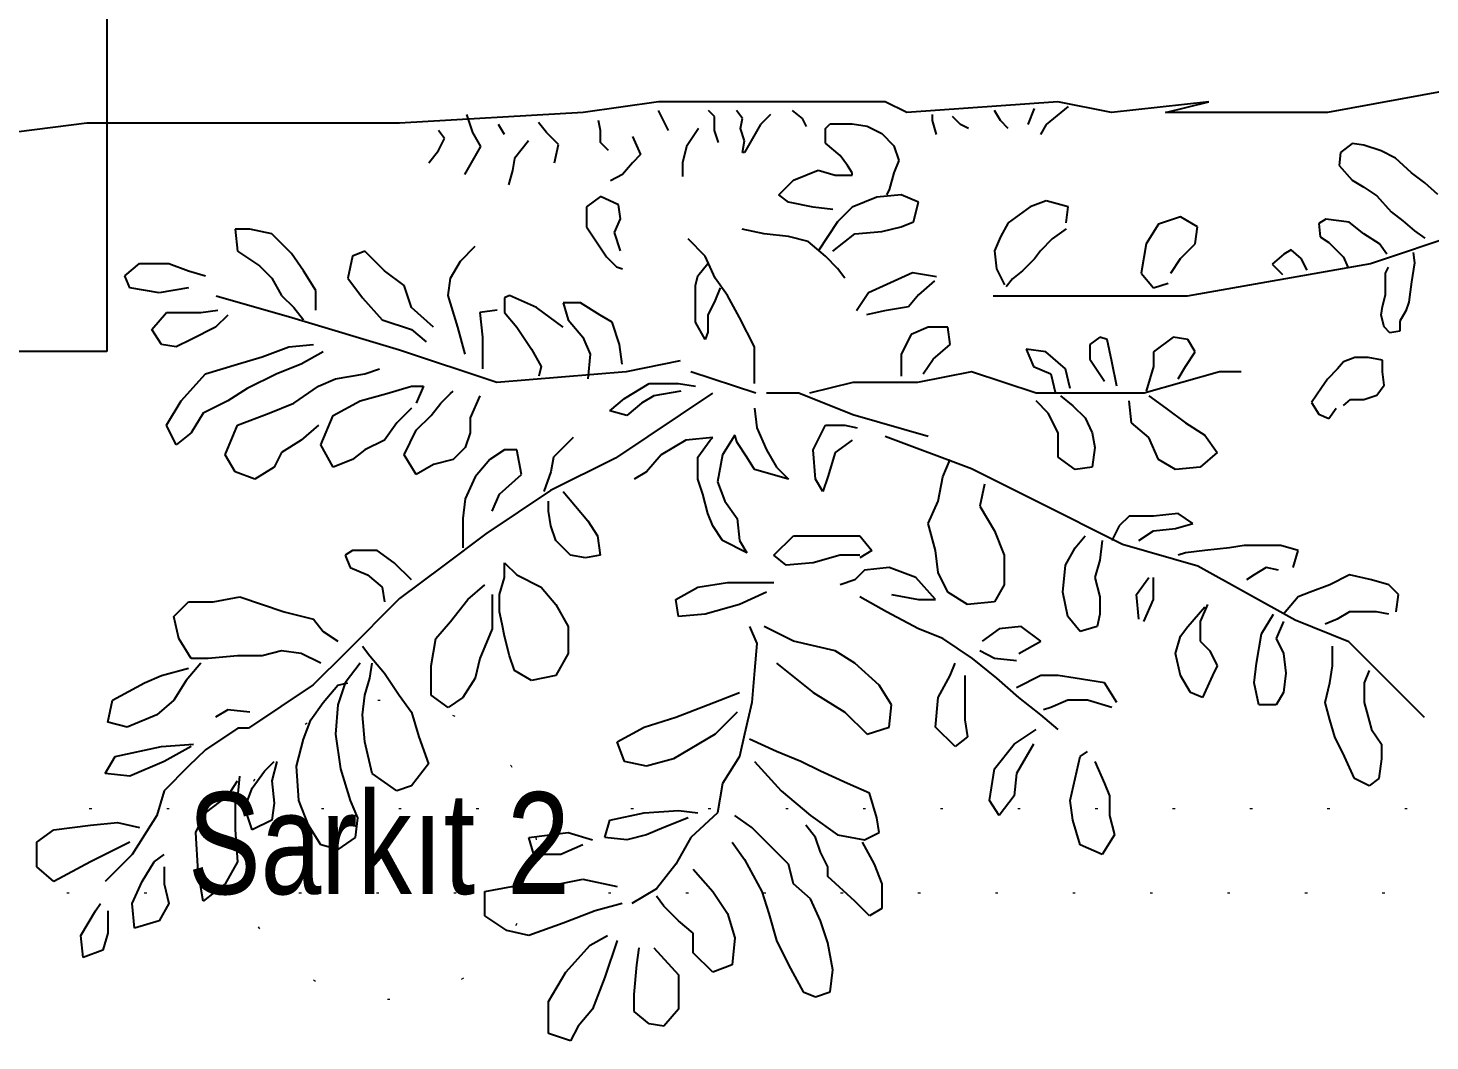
# Model space of a CAD drawing. Header units: millimetres. Extents: x 7687 to 15428, y -715 to 4028.
# Drawn here: x 8160 to 8216.2, y 3715.1 to 3755.6 of the extents above; entities that cross this region are included whole.
import ezdxf

# ---------------------------------------------------------------- set-up
doc = ezdxf.new("R2010")
doc.units = ezdxf.units.MM
for name, pattern in [('14.022_CEKIRDEKLER_SAFTLAR_+51.00$0$ACAD_ISO07W100', [3, 0, -3]), ('ACAD_ISO07W100', [3, 0, -3]), ('CONTINUA', [0])]:
    doc.linetypes.add(name, pattern=pattern)
doc.layers.add('0-MOBIL', color=3, linetype='CONTINUA')
doc.layers.add('YAZI', color=121, linetype='Continuous')
doc.layers.add('Sarkıt Ayd.', color=50, linetype='ACAD_ISO07W100', lineweight=0)
doc.styles.add('OTEL AKSARAY', font='', dxfattribs={"width": 0.8})
doc.styles.get('OTEL AKSARAY').set_extended_font_data('FrankRuehl')

# ---------------------------------------------------------------- blocks, each defined once
blk = doc.blocks.new('fdgfff')
at = {"color": 67, "true_color": 0x727430}
for p, q in [((50514.3169, 5721.0105), (50514.3235, 5721.0237)), ((50514.3235, 5721.0237), (50514.3432, 5721.0171)), ((50514.3432, 5721.0171), (50514.3432, 5720.9885)), ((50514.227, 5720.9951), (50514.2402, 5721.0105)), ((50514.2402, 5721.0105), (50514.2533, 5721.0083)), ((50514.2533, 5721.0083), (50514.2665, 5720.9973)), ((50514.3038, 5720.9951), (50514.3169, 5721.0105)), ((50514.227, 5720.9644), (50514.227, 5720.9951)), ((50514.2665, 5720.9973), (50514.2665, 5720.982)), ((50514.2928, 5720.9666), (50514.3038, 5720.9951)), ((50514.3432, 5720.9885), (50514.3279, 5720.9622)), ((50514.091, 5720.9798), (50514.0888, 5720.96)), ((50514.1042, 5720.9842), (50514.091, 5720.9798)), ((50514.1152, 5720.9798), (50514.1042, 5720.9842)), ((50514.1283, 5720.9556), (50514.1152, 5720.9798)), ((50514.2665, 5720.982), (50514.2643, 5720.9556)), ((50514.1788, 5720.9556), (50514.1963, 5720.9622)), ((50514.1963, 5720.9622), (50514.2138, 5720.9447)), ((50514.2489, 5720.9403), (50514.227, 5720.9644)), ((50514.2818, 5720.9337), (50514.2928, 5720.9666)), ((50514.3279, 5720.9622), (50514.306, 5720.9381)), ((50514.0888, 5720.96), (50514.0932, 5720.9359)), ((50514.1393, 5720.9337), (50514.1283, 5720.9556)), ((50514.1766, 5720.9315), (50514.1788, 5720.9556)), ((50514.2643, 5720.9556), (50514.2621, 5720.9403)), ((50514.7424, 5720.9425), (50514.7599, 5720.949)), ((50514.7599, 5720.949), (50514.7621, 5720.9293)), ((50514.2138, 5720.9447), (50514.2138, 5720.9271)), ((50514.306, 5720.9381), (50514.2906, 5720.9293)), ((50514.738, 5720.9271), (50514.7424, 5720.9425)), ((50514.0932, 5720.9359), (50514.0998, 5720.9161)), ((50514.1459, 5720.9095), (50514.1393, 5720.9337)), ((50514.1831, 5720.9095), (50514.1766, 5720.9315)), ((50514.2138, 5720.9271), (50514.227, 5720.9161)), ((50514.3301, 5720.9183), (50514.3608, 5720.9293)), ((50514.3608, 5720.9293), (50514.3805, 5720.9249)), ((50514.3805, 5720.9249), (50514.4003, 5720.9117)), ((50514.738, 5720.9073), (50514.738, 5720.9271)), ((50514.7621, 5720.9293), (50514.749, 5720.9073)), ((50514.045, 5720.9051), (50514.0559, 5720.9117)), ((50514.0559, 5720.9117), (50514.0691, 5720.8986)), ((50514.0998, 5720.9161), (50514.1086, 5720.8964)), ((50514.227, 5720.9161), (50514.2402, 5720.903)), ((50514.3016, 5720.9073), (50514.3301, 5720.9183)), ((50514.4003, 5720.9117), (50514.4003, 5720.8898)), ((50514.6832, 5720.9008), (50514.692, 5720.9161)), ((50514.692, 5720.9161), (50514.7139, 5720.9227)), ((50514.7139, 5720.9227), (50514.7161, 5720.9008)), ((50514.045, 5720.8832), (50514.045, 5720.9051)), ((50514.0691, 5720.8986), (50514.0932, 5720.8766)), ((50514.1524, 5720.8898), (50514.1459, 5720.9095)), ((50514.1963, 5720.8898), (50514.1831, 5720.9095)), ((50514.2402, 5720.903), (50514.2467, 5720.8942)), ((50514.2467, 5720.8876), (50514.2687, 5720.9008)), ((50514.2774, 5720.9008), (50514.3016, 5720.9073)), ((50514.6327, 5720.8832), (50514.6525, 5720.8986)), ((50514.6525, 5720.8986), (50514.6569, 5720.8722)), ((50514.6876, 5720.8832), (50514.6832, 5720.9008)), ((50514.7161, 5720.9008), (50514.7073, 5720.881)), ((50514.749, 5720.9073), (50514.7446, 5720.9008)), ((50514.1086, 5720.8964), (50514.1239, 5720.8832)), ((50514.1678, 5720.8613), (50514.1524, 5720.8898)), ((50514.2138, 5720.87), (50514.1963, 5720.8898)), ((50514.2292, 5720.8656), (50514.2467, 5720.8876)), ((50514.4003, 5720.8898), (50514.3761, 5720.8854)), ((50514.0516, 5720.8656), (50514.045, 5720.8832)), ((50514.0932, 5720.8766), (50514.0932, 5720.8678)), ((50514.1239, 5720.8832), (50514.1283, 5720.8656)), ((50514.3125, 5720.8788), (50514.2818, 5720.8854)), ((50514.3454, 5720.8854), (50514.3125, 5720.8788)), ((50514.3761, 5720.8854), (50514.3454, 5720.8854)), ((50514.6218, 5720.8635), (50514.6327, 5720.8832)), ((50514.6876, 5720.8678), (50514.6876, 5720.8832)), ((50514.7073, 5720.881), (50514.6963, 5720.8635)), ((50514.7161, 5720.8569), (50514.7402, 5720.881)), ((50514.7534, 5720.8635), (50514.7863, 5720.881)), ((50514.7863, 5720.881), (50514.8016, 5720.8678)), ((50514.0625, 5720.8459), (50514.0516, 5720.8656)), ((50514.0932, 5720.8678), (50514.0998, 5720.8547)), ((50514.1283, 5720.8656), (50514.1481, 5720.8459)), ((50514.1788, 5720.8459), (50514.1678, 5720.8613)), ((50514.216, 5720.8415), (50514.2292, 5720.8656)), ((50514.624, 5720.8349), (50514.6218, 5720.8635)), ((50514.6569, 5720.8722), (50514.6591, 5720.8371)), ((50514.6963, 5720.8635), (50514.6876, 5720.8569)), ((50514.7183, 5720.8459), (50514.7534, 5720.8635)), ((50514.8016, 5720.8678), (50514.8016, 5720.8459)), ((50513.8366, 5720.8393), (50513.8476, 5720.8569)), ((50513.8476, 5720.8569), (50513.8673, 5720.8481)), ((50514.0998, 5720.8547), (50514.1042, 5720.8415)), ((50514.3125, 5720.8481), (50514.3323, 5720.8569)), ((50514.3323, 5720.8569), (50514.3564, 5720.8569)), ((50514.3564, 5720.8569), (50514.3608, 5720.8415)), ((50514.5165, 5720.8415), (50514.5319, 5720.8525)), ((50514.5319, 5720.8525), (50514.5472, 5720.8481)), ((50514.6941, 5720.8218), (50514.7161, 5720.8569)), ((50513.841, 5720.8218), (50513.8366, 5720.8393)), ((50513.8673, 5720.8481), (50513.8739, 5720.8261)), ((50514.0603, 5720.8437), (50514.0472, 5720.8371)), ((50514.0472, 5720.8371), (50514.0494, 5720.8239)), ((50514.0845, 5720.8393), (50514.0603, 5720.8437)), ((50514.1086, 5720.8218), (50514.0845, 5720.8393)), ((50514.1042, 5720.8415), (50514.113, 5720.8305)), ((50514.1481, 5720.8459), (50514.1612, 5720.8327)), ((50514.1919, 5720.8196), (50514.216, 5720.8415)), ((50514.2402, 5720.8327), (50514.2555, 5720.8393)), ((50514.2555, 5720.8393), (50514.2731, 5720.8437)), ((50514.2731, 5720.8437), (50514.2928, 5720.8415)), ((50514.2928, 5720.8415), (50514.2884, 5720.8261)), ((50514.3257, 5720.8371), (50514.3038, 5720.8437)), ((50514.3608, 5720.8415), (50514.3257, 5720.8371)), ((50514.5143, 5720.8239), (50514.5165, 5720.8415)), ((50514.5472, 5720.8481), (50514.5582, 5720.8305)), ((50514.6591, 5720.8371), (50514.6503, 5720.8196)), ((50514.8016, 5720.8459), (50514.7863, 5720.8349)), ((50513.8739, 5720.8261), (50513.8761, 5720.8086)), ((50514.0494, 5720.8239), (50514.0559, 5720.802)), ((50514.1612, 5720.8327), (50514.1766, 5720.8218)), ((50514.2182, 5720.8239), (50514.2402, 5720.8327)), ((50514.2884, 5720.8261), (50514.2577, 5720.8196)), ((50514.5209, 5720.8086), (50514.5143, 5720.8239)), ((50514.5582, 5720.8305), (50514.5669, 5720.8086)), ((50514.5889, 5720.8108), (50514.5911, 5720.8261)), ((50514.5911, 5720.8261), (50514.6086, 5720.8349)), ((50514.6086, 5720.8349), (50514.6152, 5720.8152)), ((50514.624, 5720.8108), (50514.624, 5720.8349)), ((50514.7292, 5720.8283), (50514.7095, 5720.8327)), ((50514.7534, 5720.8305), (50514.7292, 5720.8283)), ((50514.7863, 5720.8349), (50514.7534, 5720.8305)), ((50513.841, 5720.8042), (50513.841, 5720.8218)), ((50513.9265, 5720.8042), (50513.9397, 5720.8218)), ((50513.9397, 5720.8218), (50513.9485, 5720.8086)), ((50514.1349, 5720.7998), (50514.1086, 5720.8218)), ((50514.1875, 5720.7932), (50514.1919, 5720.8196)), ((50514.227, 5720.8174), (50514.2095, 5720.8196)), ((50514.2577, 5720.8196), (50514.227, 5720.8174)), ((50514.5911, 5720.791), (50514.5889, 5720.8108)), ((50514.6152, 5720.8152), (50514.6086, 5720.7976)), ((50514.6503, 5720.8196), (50514.6305, 5720.8042)), ((50514.6876, 5720.7998), (50514.6941, 5720.8218)), ((50513.8454, 5720.7932), (50513.841, 5720.8042)), ((50513.8761, 5720.8086), (50513.8717, 5720.7888)), ((50513.9244, 5720.7844), (50513.9265, 5720.8042)), ((50513.9485, 5720.8086), (50513.9441, 5720.7801)), ((50514.0559, 5720.802), (50514.0757, 5720.7932)), ((50514.159, 5720.7735), (50514.1349, 5720.7998)), ((50514.4661, 5720.7954), (50514.4792, 5720.7998)), ((50514.4792, 5720.7998), (50514.5012, 5720.7844)), ((50514.5297, 5720.7801), (50514.5209, 5720.8086)), ((50514.5669, 5720.8086), (50514.5691, 5720.7779)), ((50514.6218, 5720.8086), (50514.6196, 5720.7866)), ((50514.6305, 5720.8042), (50514.6218, 5720.791)), ((50514.6656, 5720.7779), (50514.6876, 5720.7998)), ((50513.5976, 5720.7713), (50513.5998, 5720.7888)), ((50513.5998, 5720.7888), (50513.6085, 5720.7954)), ((50513.6085, 5720.7954), (50513.6217, 5720.7888)), ((50513.6217, 5720.7888), (50513.6305, 5720.7691)), ((50513.8542, 5720.7735), (50513.8454, 5720.7932)), ((50513.8717, 5720.7888), (50513.8673, 5720.7691)), ((50514.0757, 5720.7932), (50514.0998, 5720.7823)), ((50514.1722, 5720.7691), (50514.1875, 5720.7932)), ((50514.4507, 5720.7757), (50514.4661, 5720.7954)), ((50514.5867, 5720.7735), (50514.5911, 5720.791)), ((50514.6086, 5720.7976), (50514.5977, 5720.7823)), ((50514.6876, 5720.7735), (50514.7183, 5720.7866)), ((50514.7183, 5720.7866), (50514.7402, 5720.7844)), ((50513.909, 5720.7581), (50513.9244, 5720.7844)), ((50513.9441, 5720.7801), (50513.9265, 5720.7581)), ((50514.0998, 5720.7823), (50514.1173, 5720.7735)), ((50514.1173, 5720.7735), (50514.1393, 5720.7647)), ((50514.2314, 5720.7713), (50514.2555, 5720.7779)), ((50514.2555, 5720.7779), (50514.2753, 5720.7735)), ((50514.2753, 5720.7735), (50514.2818, 5720.7559)), ((50514.4595, 5720.7515), (50514.4507, 5720.7757)), ((50514.5012, 5720.7844), (50514.5077, 5720.7559)), ((50514.534, 5720.7493), (50514.5297, 5720.7801)), ((50514.5691, 5720.7779), (50514.5626, 5720.7537)), ((50514.5977, 5720.7823), (50514.5889, 5720.7735)), ((50514.6504, 5720.7631), (50514.6656, 5720.7779)), ((50514.6634, 5720.7603), (50514.6876, 5720.7735)), ((50514.7402, 5720.7844), (50514.7314, 5720.7691)), ((50513.5976, 5720.7581), (50513.5976, 5720.7713)), ((50513.6305, 5720.7691), (50513.6392, 5720.7515)), ((50513.8673, 5720.7691), (50513.8607, 5720.7647)), ((50514.1393, 5720.7647), (50514.1634, 5720.7537)), ((50514.1678, 5720.7493), (50514.1722, 5720.7691)), ((50514.1941, 5720.7493), (50514.2314, 5720.7713)), ((50514.6215, 5720.7438), (50514.6504, 5720.7631)), ((50514.7314, 5720.7691), (50514.6898, 5720.7603)), ((50513.6063, 5720.7449), (50513.5976, 5720.7581)), ((50513.6392, 5720.7515), (50513.6436, 5720.7362)), ((50513.9265, 5720.7581), (50513.9068, 5720.7449)), ((50513.9682, 5720.7515), (50513.9792, 5720.7603)), ((50513.9704, 5720.7362), (50513.9682, 5720.7515)), ((50513.9792, 5720.7603), (50513.9967, 5720.7428)), ((50514.0581, 5720.7493), (50514.0384, 5720.7428)), ((50514.0779, 5720.7296), (50514.0581, 5720.7493)), ((50514.1612, 5720.7208), (50514.1678, 5720.7493)), ((50514.1744, 5720.7296), (50514.1941, 5720.7493)), ((50514.2818, 5720.7559), (50514.2577, 5720.7428)), ((50514.4661, 5720.7296), (50514.4595, 5720.7515)), ((50514.5077, 5720.7559), (50514.5099, 5720.7318)), ((50514.5319, 5720.723), (50514.534, 5720.7493)), ((50514.5626, 5720.7537), (50514.556, 5720.7362)), ((50514.6898, 5720.7603), (50514.6613, 5720.7581)), ((50513.6107, 5720.7296), (50513.6063, 5720.7449)), ((50513.6436, 5720.7362), (50513.648, 5720.7208)), ((50513.8871, 5720.7449), (50513.9024, 5720.7318)), ((50513.9704, 5720.7186), (50513.9704, 5720.7362)), ((50513.9967, 5720.7428), (50513.9945, 5720.7164)), ((50514.0384, 5720.7428), (50514.0362, 5720.723)), ((50514.2577, 5720.7428), (50514.2292, 5720.734)), ((50514.556, 5720.7362), (50514.545, 5720.7208)), ((50514.5539, 5720.7051), (50514.6118, 5720.7438)), ((50514.6118, 5720.7438), (50514.6215, 5720.7438)), ((50514.6941, 5720.7318), (50514.7205, 5720.7428)), ((50514.7205, 5720.7428), (50514.738, 5720.7384)), ((50514.738, 5720.7384), (50514.7336, 5720.7186)), ((50513.559, 5720.7341), (50513.6266, 5720.6665)), ((50513.6129, 5720.7208), (50513.6107, 5720.7296)), ((50513.6853, 5720.712), (50513.6919, 5720.723)), ((50513.6919, 5720.723), (50513.7072, 5720.723)), ((50513.7072, 5720.723), (50513.7116, 5720.7032)), ((50513.8388, 5720.7252), (50513.8607, 5720.7186)), ((50513.8783, 5720.7186), (50513.8936, 5720.7252)), ((50513.8936, 5720.7252), (50513.9002, 5720.7274)), ((50513.9024, 5720.7318), (50513.9222, 5720.7164)), ((50514.0362, 5720.723), (50514.0472, 5720.7054)), ((50514.1064, 5720.712), (50514.0779, 5720.7296)), ((50514.2007, 5720.723), (50514.1722, 5720.712)), ((50514.2292, 5720.734), (50514.2007, 5720.723)), ((50514.42, 5720.7164), (50514.4332, 5720.7252)), ((50514.4332, 5720.7252), (50514.4485, 5720.7142)), ((50514.477, 5720.7142), (50514.4661, 5720.7296)), ((50514.5099, 5720.7318), (50514.5077, 5720.7142)), ((50514.5253, 5720.7032), (50514.5319, 5720.723)), ((50514.6108, 5720.7296), (50514.6305, 5720.7274)), ((50514.6305, 5720.7274), (50514.6415, 5720.734)), ((50514.6788, 5720.7186), (50514.6941, 5720.7318)), ((50513.6129, 5720.7032), (50513.6129, 5720.7208)), ((50513.648, 5720.7208), (50513.6436, 5720.7032)), ((50513.6831, 5720.6945), (50513.6853, 5720.712)), ((50513.7489, 5720.6967), (50513.7577, 5720.7164)), ((50513.7577, 5720.7164), (50513.7686, 5720.712)), ((50513.7686, 5720.712), (50513.7774, 5720.6967)), ((50513.8344, 5720.7208), (50513.8454, 5720.7032)), ((50513.8607, 5720.7186), (50513.8783, 5720.7186)), ((50513.9222, 5720.7164), (50513.9419, 5720.6989)), ((50513.9704, 5720.6967), (50513.9704, 5720.7186)), ((50513.9945, 5720.7164), (50513.9836, 5720.6967)), ((50514.1393, 5720.6857), (50514.1064, 5720.712)), ((50514.159, 5720.6923), (50514.1612, 5720.7208)), ((50514.409, 5720.6989), (50514.42, 5720.7164)), ((50514.4485, 5720.7142), (50514.4485, 5720.6879)), ((50514.4902, 5720.6945), (50514.477, 5720.7142)), ((50514.5077, 5720.7142), (50514.5033, 5720.6989)), ((50514.545, 5720.7208), (50514.5319, 5720.7054)), ((50514.6678, 5720.7011), (50514.6788, 5720.7186)), ((50514.7336, 5720.7186), (50514.7051, 5720.7032)), ((50513.6085, 5720.6923), (50513.6129, 5720.7032)), ((50513.6436, 5720.7032), (50513.6414, 5720.6879)), ((50513.7116, 5720.7032), (50513.7094, 5720.6857)), ((50513.8454, 5720.7032), (50513.8717, 5720.6989)), ((50513.8717, 5720.6989), (50513.8871, 5720.6967)), ((50513.9024, 5720.6967), (50513.9244, 5720.7076)), ((50513.9419, 5720.6989), (50513.9638, 5720.6813)), ((50514.0472, 5720.7054), (50514.0691, 5720.6857)), ((50514.3367, 5720.6967), (50514.3586, 5720.7011)), ((50514.3586, 5720.7011), (50514.3739, 5720.6923)), ((50514.4047, 5720.6813), (50514.409, 5720.6989)), ((50514.5033, 5720.6989), (50514.5012, 5720.6857)), ((50514.5121, 5720.6857), (50514.5253, 5720.7032)), ((50514.5319, 5720.7054), (50514.5231, 5720.7032)), ((50514.5249, 5720.6761), (50514.5539, 5720.7051)), ((50514.6547, 5720.6857), (50514.6678, 5720.7011)), ((50514.7051, 5720.7032), (50514.6898, 5720.6967)), ((50513.6414, 5720.6879), (50513.6414, 5720.6703)), ((50513.6853, 5720.6769), (50513.6831, 5720.6945)), ((50513.7094, 5720.6857), (50513.705, 5720.6594)), ((50513.7445, 5720.6879), (50513.7489, 5720.6967)), ((50513.7511, 5720.6747), (50513.7445, 5720.6879)), ((50513.7774, 5720.6967), (50513.7818, 5720.6769)), ((50513.8871, 5720.6967), (50513.9024, 5720.6967)), ((50513.9836, 5720.6967), (50513.9792, 5720.6857)), ((50514.0691, 5720.6857), (50514.0866, 5720.6747)), ((50514.1568, 5720.6681), (50514.159, 5720.6923)), ((50514.3257, 5720.6769), (50514.3367, 5720.6967)), ((50514.3739, 5720.6923), (50514.3783, 5720.6791)), ((50514.4485, 5720.6879), (50514.4441, 5720.6637)), ((50514.5033, 5720.6791), (50514.4902, 5720.6945)), ((50514.5472, 5720.6857), (50514.5648, 5720.6769)), ((50514.6898, 5720.6967), (50514.6656, 5720.6901)), ((50513.6919, 5720.6637), (50513.6853, 5720.6769)), ((50513.7599, 5720.6659), (50513.7511, 5720.6747)), ((50513.7818, 5720.6769), (50513.7774, 5720.6616)), ((50513.9222, 5720.6769), (50513.9024, 5720.6659)), ((50513.9244, 5720.6835), (50513.9441, 5720.6813)), ((50513.9441, 5720.6813), (50513.9572, 5720.6747)), ((50513.9638, 5720.6813), (50513.9901, 5720.6637)), ((50514.0866, 5720.6747), (50514.1239, 5720.6659)), ((50514.3257, 5720.6528), (50514.3257, 5720.6769)), ((50514.3783, 5720.6791), (50514.3827, 5720.6616)), ((50514.3937, 5720.655), (50514.4047, 5720.6813)), ((50514.4766, 5720.6278), (50514.5249, 5720.6761)), ((50514.5099, 5720.6703), (50514.5033, 5720.6791)), ((50514.5648, 5720.6769), (50514.5823, 5720.6747)), ((50514.5823, 5720.6747), (50514.5998, 5720.6791)), ((50514.5998, 5720.6791), (50514.6218, 5720.6791)), ((50514.6218, 5720.6791), (50514.6481, 5720.6813)), ((50514.6481, 5720.6813), (50514.6634, 5720.6813)), ((50514.6634, 5720.6813), (50514.6744, 5720.6637)), ((50513.6266, 5720.6665), (50513.6749, 5720.6471)), ((50513.6853, 5720.6484), (50513.6919, 5720.6637)), ((50513.7599, 5720.6484), (50513.7599, 5720.6659)), ((50513.7774, 5720.6616), (50513.7708, 5720.6528)), ((50513.9024, 5720.6659), (50513.92, 5720.6528)), ((50513.9397, 5720.655), (50513.9551, 5720.6659)), ((50513.9901, 5720.6637), (50514.0121, 5720.655)), ((50514.1239, 5720.6659), (50514.1502, 5720.6528)), ((50514.1634, 5720.6528), (50514.1568, 5720.6681)), ((50514.3827, 5720.6616), (50514.3849, 5720.6506)), ((50514.4441, 5720.6637), (50514.431, 5720.6484)), ((50514.545, 5720.6572), (50514.5319, 5720.6659)), ((50514.6744, 5720.6637), (50514.6788, 5720.644)), ((50513.637, 5720.6462), (50513.648, 5720.6506)), ((50513.705, 5720.6594), (50513.6941, 5720.6418)), ((50513.7533, 5720.633), (50513.7599, 5720.6484)), ((50513.7708, 5720.6528), (50513.7555, 5720.6352)), ((50513.8103, 5720.6484), (50513.8015, 5720.6286)), ((50513.8498, 5720.6418), (50513.852, 5720.6528)), ((50513.852, 5720.6528), (50513.8673, 5720.6572)), ((50513.8673, 5720.6572), (50513.8783, 5720.644)), ((50513.92, 5720.6528), (50513.9397, 5720.655)), ((50514.0121, 5720.655), (50514.0406, 5720.6396)), ((50514.3367, 5720.633), (50514.3257, 5720.6528)), ((50514.3849, 5720.6506), (50514.3871, 5720.6396)), ((50514.3937, 5720.6374), (50514.3937, 5720.655)), ((50514.431, 5720.6484), (50514.4156, 5720.6286)), ((50514.5538, 5720.6462), (50514.545, 5720.6572)), ((50513.5844, 5720.6396), (50513.5822, 5720.6242)), ((50513.591, 5720.6418), (50513.602, 5720.6396)), ((50513.602, 5720.6396), (50513.6151, 5720.6396)), ((50513.6151, 5720.6396), (50513.6261, 5720.6396)), ((50513.6261, 5720.6396), (50513.637, 5720.6462)), ((50513.6721, 5720.6264), (50513.6853, 5720.6418)), ((50513.6749, 5720.6471), (50513.7618, 5720.5988)), ((50513.8147, 5720.6462), (50513.8169, 5720.6242)), ((50513.8498, 5720.6264), (50513.8498, 5720.6418)), ((50513.8783, 5720.644), (50513.8827, 5720.622)), ((50514.0406, 5720.6396), (50514.0647, 5720.6264)), ((50514.1722, 5720.633), (50514.2029, 5720.6418)), ((50514.2029, 5720.6418), (50514.227, 5720.644)), ((50514.227, 5720.644), (50514.2292, 5720.6286)), ((50514.3871, 5720.6396), (50514.3871, 5720.6242)), ((50514.3937, 5720.6242), (50514.3937, 5720.6374)), ((50514.5801, 5720.6396), (50514.5538, 5720.6462)), ((50514.6196, 5720.6264), (50514.5801, 5720.6396)), ((50514.6788, 5720.644), (50514.6656, 5720.6308)), ((50513.5822, 5720.6242), (50513.591, 5720.6155)), ((50513.6612, 5720.622), (50513.6721, 5720.6264)), ((50513.8015, 5720.6286), (50513.8015, 5720.6089)), ((50513.8169, 5720.6242), (50513.8059, 5720.6089)), ((50513.8542, 5720.6089), (50513.8498, 5720.6264)), ((50513.9353, 5720.6155), (50513.9441, 5720.6308)), ((50513.9441, 5720.6308), (50513.9682, 5720.633)), ((50513.9682, 5720.633), (50513.9858, 5720.622)), ((50513.9967, 5720.6286), (50514.0143, 5720.6089)), ((50514.0121, 5720.6286), (50513.9967, 5720.6286)), ((50514.0362, 5720.6242), (50514.0121, 5720.6286)), ((50514.1481, 5720.622), (50514.1722, 5720.633)), ((50514.2292, 5720.6286), (50514.2095, 5720.6177)), ((50514.3498, 5720.6177), (50514.3367, 5720.633)), ((50514.3871, 5720.6242), (50514.3827, 5720.6089)), ((50514.4156, 5720.6286), (50514.4003, 5720.6155)), ((50514.438, 5720.5988), (50514.4766, 5720.6278)), ((50514.4924, 5720.6177), (50514.4902, 5720.6308)), ((50514.6437, 5720.6308), (50514.6196, 5720.6264)), ((50514.6656, 5720.6308), (50514.6437, 5720.6308)), ((50513.591, 5720.6155), (50513.6063, 5720.6111)), ((50513.6063, 5720.6111), (50513.6261, 5720.6067)), ((50513.6261, 5720.6067), (50513.6436, 5720.6155)), ((50513.6436, 5720.6155), (50513.6612, 5720.622)), ((50513.7116, 5720.6067), (50513.7182, 5720.6111)), ((50513.8827, 5720.622), (50513.8805, 5720.5979)), ((50513.9353, 5720.5891), (50513.9353, 5720.6155)), ((50513.9858, 5720.622), (50513.9945, 5720.6045)), ((50514.0603, 5720.6023), (50514.0691, 5720.6111)), ((50514.0691, 5720.6111), (50514.0823, 5720.6155)), ((50514.1612, 5720.6133), (50514.1415, 5720.6133)), ((50514.1831, 5720.6133), (50514.1612, 5720.6133)), ((50514.2095, 5720.6177), (50514.1831, 5720.6133)), ((50514.3718, 5720.6067), (50514.3498, 5720.6177)), ((50514.4661, 5720.6111), (50514.4814, 5720.5957)), ((50514.5055, 5720.6067), (50514.4924, 5720.6177)), ((50513.6765, 5720.6001), (50513.6721, 5720.5847)), ((50513.6897, 5720.6023), (50513.7006, 5720.6001)), ((50513.7006, 5720.6001), (50513.7116, 5720.6067)), ((50513.7618, 5720.5988), (50513.8294, 5720.5795)), ((50513.8498, 5720.5935), (50513.8542, 5720.6089)), ((50513.8805, 5720.5979), (50513.8717, 5720.5825)), ((50513.9945, 5720.6045), (50513.9967, 5720.5847)), ((50514.0143, 5720.6089), (50514.0384, 5720.6001)), ((50514.0384, 5720.6001), (50514.0603, 5720.6023)), ((50514.1064, 5720.5957), (50514.1305, 5720.5979)), ((50514.1305, 5720.5979), (50514.1415, 5720.5891)), ((50514.3827, 5720.5957), (50514.3718, 5720.6067)), ((50514.3827, 5720.6089), (50514.3827, 5720.5957)), ((50514.3993, 5720.5698), (50514.438, 5720.5988)), ((50514.5209, 5720.6001), (50514.5055, 5720.6067)), ((50514.5253, 5720.5891), (50514.5209, 5720.6001)), ((50513.6721, 5720.5847), (50513.6875, 5720.5804)), ((50513.7335, 5720.5825), (50513.7555, 5720.5847)), ((50513.7555, 5720.5847), (50513.773, 5720.5869)), ((50513.773, 5720.5869), (50513.7796, 5720.5891)), ((50513.8476, 5720.576), (50513.8498, 5720.5935)), ((50513.9441, 5720.5672), (50513.9353, 5720.5891)), ((50513.9967, 5720.5847), (50514.0033, 5720.5606)), ((50514.0537, 5720.5847), (50514.0647, 5720.5913)), ((50514.0647, 5720.5716), (50514.0537, 5720.5847)), ((50514.0647, 5720.5891), (50514.0823, 5720.5891)), ((50514.0823, 5720.5891), (50514.1064, 5720.5957)), ((50514.1415, 5720.5891), (50514.1239, 5720.5716)), ((50514.1656, 5720.5869), (50514.1875, 5720.576)), ((50514.1722, 5720.576), (50514.1656, 5720.5869)), ((50514.2972, 5720.5891), (50514.3103, 5720.5913)), ((50514.2994, 5720.5716), (50514.2972, 5720.5891)), ((50514.3103, 5720.5913), (50514.3235, 5720.5891)), ((50514.3235, 5720.5891), (50514.3367, 5720.576)), ((50514.4814, 5720.5957), (50514.4968, 5720.5847)), ((50514.4968, 5720.5847), (50514.5187, 5720.5847)), ((50514.5187, 5720.5847), (50514.5253, 5720.5891)), ((50513.6875, 5720.5804), (50513.7028, 5720.5804)), ((50513.7028, 5720.5804), (50513.7204, 5720.5804)), ((50513.7204, 5720.5804), (50513.7335, 5720.5825)), ((50513.8147, 5720.576), (50513.8015, 5720.5672)), ((50513.8294, 5720.5795), (50513.9067, 5720.5408)), ((50513.8322, 5720.5628), (50513.8388, 5720.576)), ((50513.8717, 5720.5825), (50513.8629, 5720.5716)), ((50514.1744, 5720.5562), (50514.1722, 5720.576)), ((50514.1875, 5720.576), (50514.1963, 5720.5628)), ((50514.3367, 5720.576), (50514.3411, 5720.5628)), ((50514.42, 5720.5716), (50514.42, 5720.5825)), ((50513.7818, 5720.565), (50513.7664, 5720.5606)), ((50513.7664, 5720.5606), (50513.7796, 5720.5518)), ((50513.8015, 5720.5672), (50513.7818, 5720.565)), ((50513.8235, 5720.554), (50513.8322, 5720.5628)), ((50513.9572, 5720.5452), (50513.9441, 5720.5672)), ((50514.0033, 5720.5606), (50513.9945, 5720.5408)), ((50514.0932, 5720.5716), (50514.0647, 5720.5716)), ((50514.1239, 5720.5716), (50514.0932, 5720.5716)), ((50514.1963, 5720.5628), (50514.2007, 5720.5518)), ((50514.3082, 5720.5584), (50514.2994, 5720.5716)), ((50514.3411, 5720.5628), (50514.3432, 5720.5496)), ((50514.3414, 5720.5311), (50514.3993, 5720.5698)), ((50514.42, 5720.5562), (50514.42, 5720.5716)), ((50513.7796, 5720.5518), (50513.8015, 5720.554)), ((50513.8015, 5720.554), (50513.8235, 5720.554)), ((50514.1853, 5720.5408), (50514.1744, 5720.5562)), ((50514.2007, 5720.5518), (50514.2051, 5720.5343)), ((50514.3191, 5720.5452), (50514.3082, 5720.5584)), ((50514.3432, 5720.5496), (50514.3432, 5720.5408)), ((50514.3937, 5720.5496), (50514.3871, 5720.5343)), ((50514.4178, 5720.5387), (50514.42, 5720.5562)), ((50513.9067, 5720.5408), (50513.9647, 5720.5118)), ((50513.9529, 5720.5255), (50513.9572, 5720.5452)), ((50513.9945, 5720.5408), (50513.9901, 5720.5189)), ((50514.1919, 5720.5233), (50514.1853, 5720.5408)), ((50514.3301, 5720.5321), (50514.3191, 5720.5452)), ((50514.409, 5720.5189), (50514.4178, 5720.5387)), ((50514.0932, 5720.5189), (50514.0976, 5720.5321)), ((50514.0976, 5720.5321), (50514.1042, 5720.5211)), ((50514.1875, 5720.4992), (50514.1919, 5720.5233)), ((50514.2051, 5720.5343), (50514.2095, 5720.5211)), ((50514.2834, 5720.5021), (50514.3414, 5720.5311)), ((50514.3411, 5720.5145), (50514.3476, 5720.5321)), ((50514.3871, 5720.5343), (50514.3674, 5720.5167)), ((50513.7445, 5720.497), (50513.7599, 5720.5101)), ((50513.7599, 5720.5101), (50513.7818, 5720.5123)), ((50513.7818, 5720.5123), (50513.7971, 5720.5035)), ((50513.8542, 5720.4926), (50513.8564, 5720.5101)), ((50513.8564, 5720.5101), (50513.8717, 5720.5123)), ((50513.8717, 5720.5123), (50513.8871, 5720.5013)), ((50513.9647, 5720.5118), (50514.0419, 5720.4828)), ((50513.9901, 5720.5189), (50513.9836, 5720.5035)), ((50514.0866, 5720.497), (50514.0932, 5720.5189)), ((50514.1042, 5720.5211), (50514.1064, 5720.4948)), ((50514.1283, 5720.5211), (50514.159, 5720.5123)), ((50514.1393, 5720.5101), (50514.1283, 5720.5211)), ((50514.1481, 5720.4948), (50514.1393, 5720.5101)), ((50514.159, 5720.5123), (50514.1656, 5720.5013)), ((50514.2095, 5720.5211), (50514.2095, 5720.5013)), ((50514.2424, 5720.4992), (50514.2555, 5720.5145)), ((50514.2555, 5720.5145), (50514.2665, 5720.5211)), ((50514.3389, 5720.5013), (50514.3411, 5720.5145)), ((50514.3674, 5720.5167), (50514.3718, 5720.4948)), ((50514.3959, 5720.5035), (50514.409, 5720.5189)), ((50514.4463, 5720.5079), (50514.4617, 5720.5167)), ((50514.4617, 5720.5167), (50514.4726, 5720.4992)), ((50514.5187, 5720.5035), (50514.5362, 5720.5101)), ((50514.5362, 5720.5101), (50514.5472, 5720.4904)), ((50514.5823, 5720.497), (50514.5889, 5720.5101)), ((50514.5889, 5720.5101), (50514.6064, 5720.5211)), ((50514.6064, 5720.5211), (50514.624, 5720.5145)), ((50514.624, 5720.5145), (50514.6327, 5720.4992)), ((50513.7555, 5720.4816), (50513.7445, 5720.497)), ((50513.7971, 5720.5035), (50513.8059, 5720.4838)), ((50513.8871, 5720.5013), (50513.8871, 5720.4794)), ((50514.0713, 5720.486), (50514.0866, 5720.497)), ((50514.1656, 5720.5013), (50514.1744, 5720.4882)), ((50514.1766, 5720.4816), (50514.1875, 5720.4992)), ((50514.1965, 5720.4441), (50514.2834, 5720.5021)), ((50514.2095, 5720.5013), (50514.1985, 5720.486)), ((50514.2204, 5720.486), (50514.2424, 5720.4992)), ((50514.3213, 5720.4838), (50514.3389, 5720.5013)), ((50514.3827, 5720.4948), (50514.3959, 5720.5035)), ((50514.4178, 5720.4926), (50514.4288, 5720.5035)), ((50514.4288, 5720.5035), (50514.4463, 5720.5079)), ((50514.4726, 5720.4992), (50514.4617, 5720.4772)), ((50514.5077, 5720.4948), (50514.5187, 5720.5035)), ((50514.5648, 5720.486), (50514.5823, 5720.497)), ((50514.6327, 5720.4992), (50514.6218, 5720.4728)), ((50513.8564, 5720.4794), (50513.8542, 5720.4926)), ((50514.1064, 5720.4948), (50514.0954, 5720.4728)), ((50514.1568, 5720.475), (50514.1481, 5720.4948)), ((50514.1744, 5720.4882), (50514.1766, 5720.4816)), ((50514.1963, 5720.4838), (50514.2204, 5720.486)), ((50514.1985, 5720.486), (50514.1963, 5720.4838)), ((50514.3718, 5720.4948), (50514.3827, 5720.4948)), ((50514.4134, 5720.4794), (50514.4178, 5720.4926)), ((50514.4792, 5720.4706), (50514.4902, 5720.486)), ((50514.4902, 5720.486), (50514.5077, 5720.4948)), ((50514.5472, 5720.4904), (50514.5362, 5720.464)), ((50514.5494, 5720.4728), (50514.5648, 5720.486)), ((50514.6634, 5720.4794), (50514.6766, 5720.4904)), ((50514.6766, 5720.4904), (50514.6854, 5720.4728)), ((50513.773, 5720.4706), (50513.7555, 5720.4816)), ((50513.8059, 5720.4838), (50513.8213, 5720.4706)), ((50513.8629, 5720.4662), (50513.8564, 5720.4794)), ((50513.8871, 5720.4794), (50513.8958, 5720.4618)), ((50514.0033, 5720.4828), (50514.0709, 5720.4635)), ((50514.0779, 5720.4728), (50514.0669, 5720.475)), ((50514.0954, 5720.4728), (50514.0779, 5720.4728)), ((50514.159, 5720.4575), (50514.1568, 5720.475)), ((50514.4134, 5720.4662), (50514.4134, 5720.4794)), ((50514.4617, 5720.4772), (50514.4485, 5720.464)), ((50514.6218, 5720.4728), (50514.5933, 5720.4618)), ((50514.6525, 5720.4618), (50514.6634, 5720.4794)), ((50514.6854, 5720.4728), (50514.6722, 5720.4509)), ((50513.6446, 5720.4667), (50513.6381, 5720.4576)), ((50513.6537, 5720.4628), (50513.6446, 5720.4667)), ((50513.6602, 5720.4524), (50513.6537, 5720.4628)), ((50513.7906, 5720.4575), (50513.773, 5720.4706)), ((50513.8213, 5720.4706), (50513.8235, 5720.4509)), ((50513.8739, 5720.4553), (50513.8629, 5720.4662)), ((50513.8958, 5720.4618), (50513.9068, 5720.4509)), ((50514.0709, 5720.4635), (50514.1192, 5720.4441)), ((50514.2599, 5720.4531), (50514.2731, 5720.464)), ((50514.2731, 5720.464), (50514.2884, 5720.4597)), ((50514.2884, 5720.4597), (50514.2753, 5720.4487)), ((50514.4047, 5720.4465), (50514.4134, 5720.4662)), ((50514.4485, 5720.464), (50514.4397, 5720.4531)), ((50514.4661, 5720.4575), (50514.4792, 5720.4706)), ((50514.5362, 5720.464), (50514.5121, 5720.4509)), ((50514.5933, 5720.4618), (50514.5713, 5720.4531)), ((50514.6305, 5720.4509), (50514.6525, 5720.4618)), ((50513.6134, 5720.4498), (50513.6017, 5720.4459)), ((50513.6251, 5720.4498), (50513.6134, 5720.4498)), ((50513.6316, 5720.455), (50513.6251, 5720.4498)), ((50513.6511, 5720.4394), (50513.6602, 5720.4524)), ((50513.8059, 5720.4465), (50513.7906, 5720.4575)), ((50513.8849, 5720.4465), (50513.8739, 5720.4553)), ((50514.2489, 5720.4465), (50514.2599, 5720.4531)), ((50514.2753, 5720.4487), (50514.2533, 5720.4355)), ((50514.4397, 5720.4531), (50514.431, 5720.4443)), ((50514.4551, 5720.4377), (50514.4617, 5720.4531)), ((50514.5121, 5720.4509), (50514.488, 5720.4443)), ((50514.5713, 5720.4531), (50514.5494, 5720.4377)), ((50514.613, 5720.4399), (50514.6305, 5720.4509)), ((50514.6722, 5720.4509), (50514.6503, 5720.4267)), ((50513.6017, 5720.4459), (50513.5952, 5720.4368)), ((50513.5952, 5720.4368), (50513.5965, 5720.425)), ((50513.6459, 5720.4315), (50513.6511, 5720.4394)), ((50513.7425, 5720.4248), (50513.8101, 5720.4441)), ((50513.8015, 5720.4201), (50513.8081, 5720.4421)), ((50513.8101, 5720.4441), (50513.8391, 5720.4441)), ((50513.8344, 5720.4377), (50513.8388, 5720.4158)), ((50513.8391, 5720.4441), (50513.897, 5720.4441)), ((50513.8761, 5720.4399), (50513.8805, 5720.4223)), ((50513.8936, 5720.4267), (50513.8893, 5720.4443)), ((50513.897, 5720.4441), (50513.9067, 5720.4441)), ((50513.9067, 5720.4441), (50513.9647, 5720.4248)), ((50513.9647, 5720.4248), (50514.013, 5720.4345)), ((50514.013, 5720.4345), (50514.0709, 5720.4345)), ((50514.0709, 5720.4345), (50514.1095, 5720.4441)), ((50514.1192, 5720.4441), (50514.1482, 5720.4441)), ((50514.1578, 5720.4441), (50514.2158, 5720.4248)), ((50514.159, 5720.4355), (50514.159, 5720.4026)), ((50514.227, 5720.4355), (50514.2117, 5720.4377)), ((50514.2248, 5720.4421), (50514.2489, 5720.4465)), ((50514.2533, 5720.4355), (50514.227, 5720.4355)), ((50514.2737, 5720.4248), (50514.3897, 5720.4345)), ((50514.3897, 5720.4345), (50514.4766, 5720.4055)), ((50514.431, 5720.4443), (50514.4288, 5720.4421)), ((50514.4661, 5720.4377), (50514.4551, 5720.4377)), ((50514.488, 5720.4443), (50514.4661, 5720.4377)), ((50514.5494, 5720.4377), (50514.534, 5720.4311)), ((50514.5867, 5720.4267), (50514.613, 5720.4399)), ((50513.5965, 5720.425), (50513.5965, 5720.4146)), ((50513.6316, 5720.4159), (50513.6368, 5720.4224)), ((50513.6368, 5720.4224), (50513.6459, 5720.4315)), ((50513.7232, 5720.4248), (50513.7425, 5720.4248)), ((50513.7796, 5720.4311), (50513.773, 5720.4201)), ((50513.8586, 5720.4136), (50513.8454, 5720.4333)), ((50513.8805, 5720.4223), (50513.898, 5720.407)), ((50513.909, 5720.4201), (50513.8936, 5720.4267)), ((50514.0077, 5720.4267), (50513.9989, 5720.4136)), ((50514.0274, 5720.4092), (50514.0274, 5720.4289)), ((50514.2255, 5720.4152), (50514.2737, 5720.4248)), ((50514.306, 5720.4092), (50514.3082, 5720.4311)), ((50514.3498, 5720.4201), (50514.352, 5720.4289)), ((50514.4025, 5720.4092), (50514.4025, 5720.4223)), ((50514.5077, 5720.4267), (50514.4946, 5720.4223)), ((50514.534, 5720.4311), (50514.5077, 5720.4267)), ((50514.5648, 5720.418), (50514.5867, 5720.4267)), ((50514.6503, 5720.4267), (50514.6218, 5720.418)), ((50513.5965, 5720.4146), (50513.6095, 5720.412)), ((50513.6095, 5720.412), (50513.6212, 5720.412)), ((50513.6212, 5720.412), (50513.6316, 5720.4159)), ((50513.773, 5720.4201), (50513.7642, 5720.407)), ((50513.8015, 5720.407), (50513.8015, 5720.4201)), ((50513.8388, 5720.4158), (50513.8432, 5720.396)), ((50513.8586, 5720.4004), (50513.8586, 5720.4136)), ((50513.9156, 5720.4048), (50513.909, 5720.4201)), ((50513.9989, 5720.4136), (50513.9836, 5720.4004)), ((50514.0187, 5720.3916), (50514.0274, 5720.4092)), ((50514.2774, 5720.418), (50514.2796, 5720.4004)), ((50514.3125, 5720.3938), (50514.306, 5720.4092)), ((50514.3586, 5720.4048), (50514.3498, 5720.4201)), ((50514.4025, 5720.3938), (50514.4025, 5720.4092)), ((50514.4178, 5720.4092), (50514.4244, 5720.385)), ((50514.545, 5720.407), (50514.5648, 5720.418)), ((50514.5998, 5720.4114), (50514.5757, 5720.4026)), ((50514.6218, 5720.418), (50514.5998, 5720.4114)), ((50513.7642, 5720.407), (50513.7708, 5720.396)), ((50513.784, 5720.3938), (50513.8015, 5720.407)), ((50513.8498, 5720.3938), (50513.8586, 5720.4004)), ((50513.898, 5720.407), (50513.9156, 5720.4048)), ((50513.9836, 5720.4004), (50513.9858, 5720.385)), ((50514.159, 5720.4026), (50514.1722, 5720.3763)), ((50514.2796, 5720.4004), (50514.2862, 5720.3806)), ((50514.3718, 5720.385), (50514.3586, 5720.4048)), ((50514.4661, 5720.3872), (50514.4529, 5720.3982)), ((50514.4766, 5720.4055), (50514.5732, 5720.3765)), ((50514.5757, 5720.4026), (50514.5538, 5720.4004)), ((50514.6634, 5720.396), (50514.6766, 5720.4026)), ((50514.6766, 5720.4026), (50514.6898, 5720.4004)), ((50514.6898, 5720.4004), (50514.6985, 5720.3872)), ((50513.5809, 5720.3886), (50513.59, 5720.3899)), ((50513.5809, 5720.3795), (50513.5809, 5720.3886)), ((50513.59, 5720.3899), (50513.5952, 5720.3847)), ((50513.5952, 5720.3847), (50513.5978, 5720.3743)), ((50513.7708, 5720.396), (50513.784, 5720.3938)), ((50513.8432, 5720.396), (50513.8498, 5720.3938)), ((50513.9858, 5720.385), (50514.0033, 5720.385)), ((50514.0033, 5720.385), (50514.0187, 5720.3916)), ((50514.2007, 5720.3894), (50514.2029, 5720.396)), ((50514.2007, 5720.3828), (50514.2007, 5720.3894)), ((50514.2029, 5720.396), (50514.2117, 5720.3806)), ((50514.3257, 5720.3785), (50514.3125, 5720.3938)), ((50514.3301, 5720.385), (50514.3542, 5720.3675)), ((50514.3827, 5720.3719), (50514.3718, 5720.385)), ((50514.4047, 5720.3719), (50514.4025, 5720.3938)), ((50514.4244, 5720.385), (50514.4332, 5720.3565)), ((50514.4463, 5720.385), (50514.4661, 5720.3675)), ((50514.4924, 5720.3785), (50514.4661, 5720.3872)), ((50514.6305, 5720.3741), (50514.6415, 5720.385)), ((50514.6415, 5720.385), (50514.6634, 5720.396)), ((50514.6985, 5720.3872), (50514.6854, 5720.3719)), ((50513.5757, 5720.3704), (50513.5809, 5720.3795)), ((50513.5978, 5720.3743), (50513.5965, 5720.3665)), ((50514.0425, 5720.3703), (50514.0586, 5720.3739)), ((50514.1722, 5720.3763), (50514.1831, 5720.3565)), ((50514.1941, 5720.3609), (50514.2007, 5720.3741)), ((50514.2007, 5720.3741), (50514.2007, 5720.3828)), ((50514.2117, 5720.3806), (50514.2117, 5720.3697)), ((50514.2862, 5720.3806), (50514.2972, 5720.3741)), ((50514.2972, 5720.3741), (50514.3147, 5720.3631)), ((50514.3301, 5720.3631), (50514.3257, 5720.3785)), ((50514.3827, 5720.3587), (50514.3827, 5720.3719)), ((50514.3893, 5720.3697), (50514.4047, 5720.3719)), ((50514.5099, 5720.3587), (50514.4924, 5720.3785)), ((50514.5713, 5720.3675), (50514.5626, 5720.3785)), ((50514.5732, 5720.3765), (50514.6408, 5720.3572)), ((50514.6547, 5720.3719), (50514.6393, 5720.3697)), ((50514.6854, 5720.3719), (50514.6547, 5720.3719)), ((50513.5718, 5720.3535), (50513.5731, 5720.3626)), ((50513.5731, 5720.3626), (50513.5757, 5720.3704)), ((50513.5965, 5720.3665), (50513.5939, 5720.3561)), ((50514.0121, 5720.356), (50514.0211, 5720.3667)), ((50514.0211, 5720.3667), (50514.0425, 5720.3703)), ((50514.0569, 5720.3542), (50514.0676, 5720.3703)), ((50514.1897, 5720.3499), (50514.1941, 5720.3609)), ((50514.2117, 5720.3697), (50514.2117, 5720.3477)), ((50514.3147, 5720.3631), (50514.3301, 5720.3631)), ((50514.3542, 5720.3675), (50514.3783, 5720.3565)), ((50514.4661, 5720.3675), (50514.4726, 5720.3477)), ((50514.5516, 5720.3697), (50514.5516, 5720.3521)), ((50514.5823, 5720.3565), (50514.5713, 5720.3675)), ((50513.5705, 5720.3444), (50513.5718, 5720.3535)), ((50513.5939, 5720.3561), (50513.5939, 5720.3457)), ((50513.6073, 5720.3282), (50513.7715, 5720.3572)), ((50513.7715, 5720.3572), (50513.8777, 5720.3572)), ((50513.8015, 5720.3499), (50513.7884, 5720.3455)), ((50513.8125, 5720.3368), (50513.8015, 5720.3499)), ((50513.8777, 5720.3572), (50513.9453, 5720.3572)), ((50513.928, 5720.3416), (50513.9334, 5720.3488)), ((50513.9405, 5720.3363), (50513.9351, 5720.347)), ((50513.9978, 5720.3434), (50514.0121, 5720.356)), ((50514.0372, 5720.3452), (50514.0569, 5720.3542)), ((50514.1831, 5720.3565), (50514.1941, 5720.3411)), ((50514.2117, 5720.3477), (50514.2095, 5720.3389)), ((50514.3783, 5720.3565), (50514.3827, 5720.3587)), ((50514.4332, 5720.3565), (50514.431, 5720.3411)), ((50514.4726, 5720.3477), (50514.4902, 5720.3346)), ((50514.5231, 5720.3411), (50514.5099, 5720.3587)), ((50514.5516, 5720.3521), (50514.5626, 5720.3346)), ((50514.5911, 5720.3411), (50514.5823, 5720.3565)), ((50514.6656, 5720.3499), (50514.692, 5720.3543)), ((50514.692, 5720.3543), (50514.7183, 5720.3499)), ((50514.7183, 5720.3499), (50514.7227, 5720.3389)), ((50513.5679, 5720.3274), (50513.5705, 5720.3444)), ((50513.5939, 5720.3366), (50513.5913, 5720.3314)), ((50513.5939, 5720.3457), (50513.5939, 5720.3366)), ((50513.6641, 5720.334), (50513.6693, 5720.3235)), ((50513.6953, 5720.3287), (50513.6862, 5720.3379)), ((50513.7862, 5720.3368), (50513.7774, 5720.3236)), ((50513.8081, 5720.3104), (50513.8125, 5720.3368)), ((50513.9083, 5720.3237), (50513.919, 5720.3345)), ((50513.919, 5720.3345), (50513.928, 5720.3416)), ((50513.9423, 5720.3327), (50513.9405, 5720.3363)), ((50513.996, 5720.3399), (50514.0175, 5720.3363)), ((50514.0175, 5720.3363), (50514.0372, 5720.3452)), ((50514.0779, 5720.3411), (50514.0845, 5720.3324)), ((50514.1941, 5720.3411), (50514.2029, 5720.3214)), ((50514.2095, 5720.3389), (50514.2007, 5720.328)), ((50514.431, 5720.3411), (50514.4222, 5720.3258)), ((50514.4902, 5720.3346), (50514.5077, 5720.317)), ((50514.5187, 5720.3214), (50514.5231, 5720.3411)), ((50514.5626, 5720.3346), (50514.5735, 5720.3192)), ((50514.602, 5720.3302), (50514.5911, 5720.3411)), ((50514.6656, 5720.3346), (50514.6503, 5720.3389)), ((50514.6832, 5720.328), (50514.6656, 5720.3346)), ((50514.7227, 5720.3389), (50514.7095, 5720.328)), ((50513.5203, 5720.2992), (50513.6073, 5720.3282)), ((50513.5692, 5720.3183), (50513.5679, 5720.3274)), ((50513.6316, 5720.3222), (50513.6277, 5720.3314)), ((50513.6381, 5720.3157), (50513.6316, 5720.3222)), ((50513.6693, 5720.3235), (50513.6784, 5720.3157)), ((50513.6849, 5720.3196), (50513.6953, 5720.3287)), ((50513.7774, 5720.3236), (50513.7642, 5720.3104)), ((50513.9029, 5720.3166), (50513.9083, 5720.3237)), ((50513.9441, 5720.3166), (50513.9423, 5720.3327)), ((50514.0845, 5720.3324), (50514.0954, 5720.3214)), ((50514.0954, 5720.3214), (50514.1108, 5720.3082)), ((50514.2029, 5720.3214), (50514.2182, 5720.306)), ((50514.2824, 5720.3309), (50514.277, 5720.3327)), ((50514.2913, 5720.3219), (50514.2824, 5720.3309)), ((50514.2985, 5720.3112), (50514.2913, 5720.3219)), ((50514.4222, 5720.3258), (50514.409, 5720.3126)), ((50514.5077, 5720.317), (50514.5187, 5720.3214)), ((50514.6218, 5720.317), (50514.602, 5720.3302)), ((50514.7095, 5720.328), (50514.6832, 5720.328)), ((50513.5926, 5720.3196), (50513.5991, 5720.3105)), ((50513.5991, 5720.3105), (50513.6134, 5720.3014)), ((50513.6446, 5720.3092), (50513.6381, 5720.3157)), ((50513.6524, 5720.304), (50513.6446, 5720.3092)), ((50513.6784, 5720.3157), (50513.6849, 5720.3196)), ((50513.7642, 5720.3104), (50513.7621, 5720.2951)), ((50513.7971, 5720.2929), (50513.8081, 5720.3104)), ((50513.8922, 5720.3058), (50513.9029, 5720.3166)), ((50513.9387, 5720.304), (50513.9441, 5720.3166)), ((50514.0888, 5720.317), (50514.0691, 5720.3016)), ((50514.0932, 5720.3038), (50514.102, 5720.317)), ((50514.2788, 5720.3166), (50514.2842, 5720.3004)), ((50514.3092, 5720.2951), (50514.2985, 5720.3112)), ((50514.5735, 5720.3192), (50514.5911, 5720.3016)), ((50514.624, 5720.2973), (50514.6218, 5720.317)), ((50513.5679, 5720.2988), (50513.5588, 5720.3053)), ((50513.5783, 5720.2897), (50513.5679, 5720.2988)), ((50513.6134, 5720.3014), (50513.6264, 5720.291)), ((50513.6537, 5720.2923), (50513.6524, 5720.304)), ((50513.8797, 5720.2969), (50513.8922, 5720.3058)), ((50513.9316, 5720.2915), (50513.9387, 5720.304)), ((50514.045, 5720.2994), (50514.0274, 5720.2951)), ((50514.0691, 5720.3016), (50514.045, 5720.2994)), ((50514.0845, 5720.2907), (50514.0932, 5720.3038)), ((50514.1108, 5720.3082), (50514.1283, 5720.3038)), ((50514.1283, 5720.3038), (50514.1502, 5720.3016)), ((50514.1502, 5720.3016), (50514.17, 5720.2973)), ((50514.2842, 5720.3004), (50514.2788, 5720.2879)), ((50514.5911, 5720.3016), (50514.6108, 5720.2973)), ((50514.6108, 5720.2973), (50514.624, 5720.2973)), ((50513.5887, 5720.2819), (50513.5783, 5720.2897)), ((50513.6264, 5720.291), (50513.6472, 5720.2884)), ((50513.6472, 5720.2884), (50513.6537, 5720.2923)), ((50513.7621, 5720.2951), (50513.7774, 5720.2863)), ((50513.7774, 5720.2863), (50513.7971, 5720.2929)), ((50513.8797, 5720.2915), (50513.8779, 5720.2772)), ((50513.9119, 5720.2772), (50513.9316, 5720.2915)), ((50514.0165, 5720.2907), (50514.0121, 5720.2731)), ((50514.0274, 5720.2951), (50514.0165, 5720.2907)), ((50514.0713, 5720.2775), (50514.0845, 5720.2907)), ((50514.2788, 5720.2879), (50514.2806, 5720.2754)), ((50514.3092, 5720.2772), (50514.3092, 5720.2951)), ((50513.6017, 5720.2676), (50513.5887, 5720.2819)), ((50513.8779, 5720.2772), (50513.8976, 5720.2718)), ((50513.8976, 5720.2718), (50513.9119, 5720.2772)), ((50514.0121, 5720.2731), (50514.0274, 5720.2665)), ((50514.0494, 5720.2687), (50514.0713, 5720.2775)), ((50514.0888, 5720.2797), (50514.1064, 5720.2775)), ((50514.1064, 5720.2775), (50514.1283, 5720.2731)), ((50514.1283, 5720.2731), (50514.1371, 5720.2665)), ((50514.2806, 5720.2754), (50514.2967, 5720.2682)), ((50514.2967, 5720.2682), (50514.3092, 5720.2772)), ((50513.5471, 5720.2663), (50513.5588, 5720.2559)), ((50513.6134, 5720.2598), (50513.6017, 5720.2676)), ((50513.6238, 5720.2533), (50513.6134, 5720.2598)), ((50514.0274, 5720.2665), (50514.0494, 5720.2687)), ((50514.034, 5720.2468), (50514.0384, 5720.2621)), ((50514.0384, 5720.2621), (50514.0406, 5720.2665)), ((50514.1371, 5720.2665), (50514.1239, 5720.2534)), ((50513.5588, 5720.2559), (50513.5705, 5720.2468)), ((50513.5705, 5720.2468), (50513.5848, 5720.2338)), ((50513.6355, 5720.2403), (50513.6238, 5720.2533)), ((50514.0296, 5720.2358), (50514.034, 5720.2468)), ((50514.0713, 5720.249), (50514.0713, 5720.2468)), ((50514.0866, 5720.249), (50514.0713, 5720.249)), ((50514.0713, 5720.2468), (50514.0757, 5720.2402)), ((50514.102, 5720.2446), (50514.0866, 5720.249)), ((50514.1239, 5720.2534), (50514.102, 5720.2446)), ((50514.2233, 5720.2378), (50514.2233, 5720.2503)), ((50514.2681, 5720.2378), (50514.277, 5720.2485)), ((50514.277, 5720.2485), (50514.2878, 5720.2539)), ((50514.3755, 5720.2449), (50514.3791, 5720.2575)), ((50514.4041, 5720.2234), (50514.4184, 5720.2485)), ((50513.5848, 5720.2338), (50513.5978, 5720.2273)), ((50513.6342, 5720.2286), (50513.6355, 5720.2403)), ((50514.034, 5720.2226), (50514.0296, 5720.2358)), ((50514.0757, 5720.2402), (50514.0823, 5720.2314)), ((50514.2197, 5720.2234), (50514.2233, 5720.2378)), ((50514.2609, 5720.2306), (50514.2681, 5720.2378)), ((50514.3379, 5720.2378), (50514.3343, 5720.2216)), ((50514.3612, 5720.2181), (50514.3737, 5720.2342)), ((50514.3737, 5720.2342), (50514.3755, 5720.2449)), ((50514.4506, 5720.2378), (50514.4417, 5720.227)), ((50513.5978, 5720.2273), (50513.6134, 5720.222)), ((50513.6134, 5720.222), (50513.6238, 5720.2207)), ((50513.6238, 5720.2207), (50513.6342, 5720.2286)), ((50514.045, 5720.2117), (50514.034, 5720.2226)), ((50514.0823, 5720.2314), (50514.0954, 5720.2204)), ((50514.1607, 5720.2163), (50514.1678, 5720.2288)), ((50514.1696, 5720.2288), (50514.1678, 5720.2181)), ((50514.1678, 5720.2288), (50514.1696, 5720.2288)), ((50514.209, 5720.2073), (50514.2197, 5720.2234)), ((50514.2681, 5720.2145), (50514.2609, 5720.2306)), ((50514.2896, 5720.227), (50514.2967, 5720.2198)), ((50514.3343, 5720.2216), (50514.345, 5720.2109)), ((50514.4113, 5720.2109), (50514.4041, 5720.2234)), ((50514.4417, 5720.227), (50514.4363, 5720.2163)), ((50513.8976, 5720.2037), (50513.9029, 5720.2127)), ((50513.996, 5720.2127), (50513.9996, 5720.2001)), ((50514.0581, 5720.2051), (50514.045, 5720.2117)), ((50514.0954, 5720.2204), (50514.0954, 5720.2073)), ((50514.1535, 5720.2037), (50514.1607, 5720.2163)), ((50514.1678, 5720.2181), (50514.1714, 5720.2073)), ((50514.1911, 5720.2198), (50514.1947, 5720.2091)), ((50514.1947, 5720.2091), (50514.1947, 5720.1966)), ((50514.2359, 5720.2091), (50514.2412, 5720.1984)), ((50514.2967, 5720.2198), (50514.2967, 5720.2091)), ((50514.2967, 5720.2091), (50514.2985, 5720.2001)), ((50514.345, 5720.2109), (50514.3522, 5720.2019)), ((50514.3826, 5720.2127), (50514.388, 5720.2037)), ((50514.4166, 5720.1948), (50514.4113, 5720.2109)), ((50514.4363, 5720.2163), (50514.4417, 5720.2091)), ((50514.7567, 5720.2025), (50514.834, 5720.2122)), ((50513.8779, 5720.1876), (50513.8976, 5720.2037)), ((50513.9137, 5720.2037), (50513.9083, 5720.1894)), ((50513.9316, 5720.2073), (50513.9387, 5720.2001)), ((50513.9387, 5720.2001), (50513.9441, 5720.1912)), ((50513.9674, 5720.2073), (50513.9745, 5720.2037)), ((50513.9745, 5720.2037), (50513.9817, 5720.1966)), ((50513.9996, 5720.2001), (50513.9996, 5720.1948)), ((50514.0713, 5720.2029), (50514.0581, 5720.2051)), ((50514.091, 5720.2029), (50514.0713, 5720.2029)), ((50514.0954, 5720.2073), (50514.091, 5720.2029)), ((50514.1123, 5720.2055), (50514.1159, 5720.1984)), ((50514.1159, 5720.1984), (50514.1249, 5720.1912)), ((50514.1446, 5720.1948), (50514.1535, 5720.2037)), ((50514.1714, 5720.2073), (50514.1696, 5720.1984)), ((50514.1696, 5720.1984), (50514.175, 5720.1912)), ((50514.1947, 5720.1966), (50514.2001, 5720.1912)), ((50514.2412, 5720.1984), (50514.2448, 5720.1912)), ((50514.3124, 5720.1928), (50514.4766, 5720.2025)), ((50514.4766, 5720.2025), (50514.5635, 5720.2025)), ((50514.5635, 5720.2025), (50514.6794, 5720.2025)), ((50514.6794, 5720.2025), (50514.7567, 5720.2025)), ((50513.5397, 5720.1735), (50513.6459, 5720.1928)), ((50513.6459, 5720.1928), (50513.7135, 5720.1928)), ((50513.7135, 5720.1928), (50513.7908, 5720.1928)), ((50513.7522, 5720.1832), (50513.8391, 5720.1928)), ((50513.7908, 5720.1928), (50513.7522, 5720.1832)), ((50513.8391, 5720.1928), (50513.8874, 5720.1832)), ((50513.8874, 5720.1832), (50514.0226, 5720.1928)), ((50514.0226, 5720.1928), (50514.0419, 5720.1832)), ((50514.0419, 5720.1832), (50514.1289, 5720.1832)), ((50514.1289, 5720.1832), (50514.2448, 5720.1832)), ((50514.2448, 5720.1832), (50514.3124, 5720.1928))]:
    blk.add_line(p, q, dxfattribs=at)
blk = doc.blocks.new('JNHKIEANHGOIREA')
at = {"layer": 'Sarkıt Ayd.', "linetype": '14.022_CEKIRDEKLER_SAFTLAR_+51.00$0$ACAD_ISO07W100'}
for p, q in [((47620.415, 4394.422), (47830.415, 4394.422)), ((47830.415, 4391.025), (47620.415, 4391.025))]:
    blk.add_line(p, q, dxfattribs=at)
blk.add_circle((47641.635, 4392.77), 6, dxfattribs=at)
at = {"layer": 'Sarkıt Ayd.', "insert": (47633.668, 4395.069), "char_height": 4.08, "attachment_point": 1, "style": 'OTEL AKSARAY'}
blk.add_mtext_dynamic_manual_height_columns('Sark{\\fArial|b0|i0|c162|p34;ıt 2}', width=49.57189, gutter_width=425, heights=[0], dxfattribs=at)

msp = doc.modelspace()

# ---------------------------------------------------------------- linework, layer by layer
at = {"layer": '0-MOBIL'}
msp.add_lwpolyline([(8163.201, 3742.678), (8153.201, 3742.678), (8153.201, 3762.678), (8163.201, 3762.678)], close=True, dxfattribs=at)

# ---------------------------------------------------------------- block references
at = {"layer": '0-MOBIL', "xscale": 44.74403685717806, "yscale": 44.74403685717806, "zscale": 44.74403685717806, "rotation": 179.9999999999999}
msp.add_blockref('fdgfff', (2268396.538, 259696.769), dxfattribs=at)
at = {"layer": 'YAZI'}
msp.add_blockref('JNHKIEANHGOIREA', (-39467.214, -670.035), dxfattribs=at)

doc.saveas('drawing.dxf')
